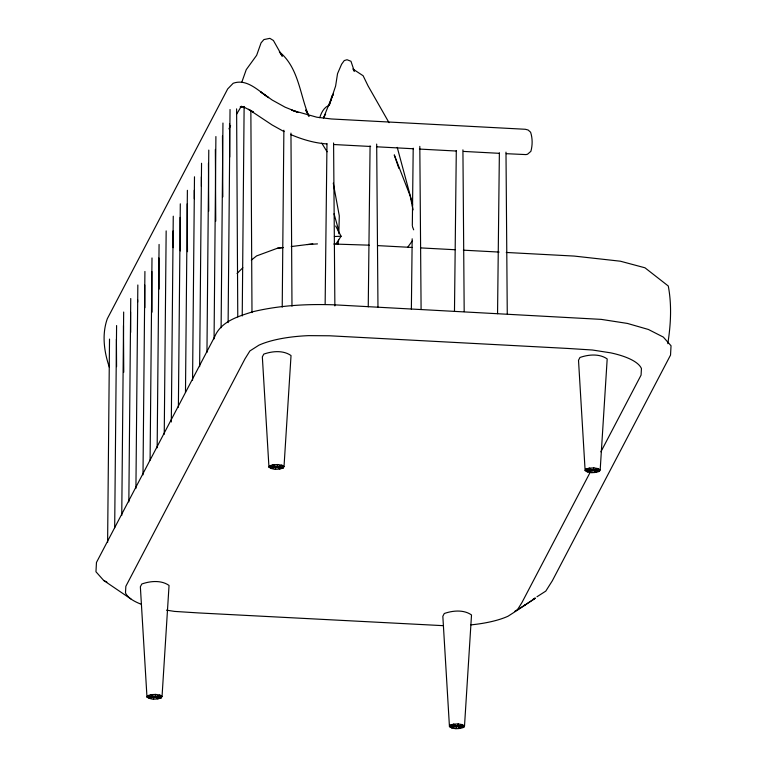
<?xml version="1.0" encoding="UTF-8"?>
<svg xmlns="http://www.w3.org/2000/svg" width="767" height="767" viewBox="0 0 767 767"><rect width="100%" height="100%" fill="white"/><g stroke="black" fill="none" stroke-linecap="round" stroke-linejoin="round"><path stroke-width="1.15" d="M107.61 542.48L109.518 339.091M114.686 527.744L116.594 325.553M121.752 515.424L123.669 312.035M128.837 501.906L130.754 298.507M135.922 488.378L137.839 284.988M142.998 474.859L144.915 271.47M150.092 460.142L152 257.952M157.158 447.823L159.076 244.433M164.243 434.295L166.161 230.905M171.309 421.975L173.256 216.189M178.385 407.21L180.303 203.821M185.48 392.503L187.388 190.312M192.565 380.183L194.482 176.793M199.631 366.655L201.548 163.266M206.956 352.427L208.787 150.083M214.07 338.899L215.901 136.555M221.107 327.777L222.957 123.036M228.115 322.629L230.042 109.508M242.228 315.966L244.127 106.44M282.218 307.126L283.876 130.227M325.141 304.537L326.972 143.621M368.246 306.829L370.077 145.912M411.371 309.13L412.176 238.796M412.32 225.68L413.202 148.204M454.476 311.421L456.298 150.495M497.553 313.693L499.375 152.777M338.841 233.753L339.292 215.853L333.271 183.121M412.435 206.438L412.55 204.156L397.229 147.369M667.808 343.664C670.809 324.652 671.892 304.998 668.278 286.005L644.961 267.788L620.398 261.211L574.176 256.073L506.258 252.458M337.931 244.203L338.698 239.716M319.772 117.696C321.105 113.094 323.779 107.696 328.362 105.683M333.434 93.775L331.325 97.994L332.792 94.849L329.206 105.338L335.62 86.009L337.538 73.651L341.603 64.217L344.258 60.564L347.048 59.74L350.97 61.274L354.335 71.293L353.328 69.749M241.71 82.453L246.245 69.653L256.657 55.291L261.068 42.847L263.915 39.568L269.869 38.35L273.407 40.488L282.294 56.25L279.361 51.82C298.871 67.803 299.82 94.878 308.996 116.479M332.792 94.849L323.425 118.051L325.63 114.149M153.275 699.13L155.749 694.413L159.929 695.103L162.048 696.426L161.281 697.884C156.765 699.466 151.07 699.993 146.976 697.126L140.361 586.765L141.818 583.994C150.409 580.974 161.262 579.967 169.047 585.442L162.048 696.426L146.976 697.126L147.743 695.669L151.089 694.634L155.749 694.413M275.257 469.251L277.731 464.534L281.911 465.214L284.02 466.547L283.263 468.004C278.747 469.586 273.042 470.113 268.958 467.237L262.343 356.885L263.8 354.105C272.39 351.094 283.244 350.088 291.029 355.552L284.02 466.547L268.958 467.237L269.725 465.78L273.071 464.744L277.731 464.534M455.742 728.65L458.215 723.933L462.396 724.614L464.514 725.946L463.747 727.404C459.241 728.986 453.537 729.513 449.452 726.637L442.837 616.284L444.285 613.504C452.875 610.494 463.738 609.487 471.513 614.952L464.514 725.946L449.452 726.637L450.21 725.179L453.565 724.144L458.215 723.933M591.415 472.625L593.888 467.908L598.068 468.589L600.187 469.922L599.42 471.379C594.904 472.961 589.209 473.488 585.125 470.612L578.51 360.26L579.957 357.48C588.548 354.469 599.411 353.462 607.186 358.927L600.187 469.922L585.125 470.612L585.883 469.155L589.229 468.119L593.888 467.908M228.94 128.866L230.599 125.692M236.696 114.043L241.384 106.172M590.35 471.973L521.963 602.526L517.025 610.455L508.051 616.208A71.782 22.54 0.1 0 1 470.967 624.875M600.897 451.821L641.078 375.101L641.433 368.553A71.782 22.54 0.1 0 0 610.753 352.858L592.402 350.011L568.328 348.477L329.589 335.783L308.727 335.639A71.782 22.54 0.1 0 0 258.882 345.198L249.898 350.95L244.961 358.879L125.846 586.304L125.491 592.853A71.782 22.54 0.1 0 0 141.377 604.3M335.975 243.935L341.085 236.255L335.678 226.016M412.387 240.838L407.871 247.003M237.07 273.474L242.842 267.721M251.327 260.118L256.562 255.929L277.395 248.249L283.272 247.501M517.025 610.455L535.318 598.222L524.043 605.594M533.027 599.295L534.992 598.039M536.958 596.774L545.797 591.108L552.326 580.782L670.531 355.092L671.039 345.773L663.321 337.087L648.422 329.484L627.387 323.425L601.261 319.379L334.604 304.844C307.289 303.837 279.811 305.333 253.148 311.661C238.489 316.292 221.117 321.172 214.674 336.751L96.469 562.441L95.961 571.76L103.679 580.446L130.908 598.96M514.734 611.385L524.896 605.077M271.077 468.57L281.911 465.214M587.234 471.935L598.068 468.589M149.095 698.449L159.929 695.103M451.562 727.969L462.396 724.614M240.186 106.949L242.084 106.594M307.327 244.568L317.471 243.896M277.395 248.249L283.148 247.54M291.211 246.552L312.802 243.858M334.374 236.514L341.085 236.255M443.134 625.661L198.595 612.929L174.521 611.404L166.487 610.158M333.818 244.031L369.224 245.172M333.76 144.522L370.643 146.478M376.587 146.794L413.471 148.76M419.424 149.076L456.307 151.032M463.45 151.415L499.144 153.314M506.278 153.688L525.989 154.589L527.504 154.244L530.879 151.339C532.595 145.203 532.595 138.309 530.601 132.221L528.137 130.006L525.347 129.278L331.411 118.971L316.896 117.226L291.843 110.208L297.941 112.356L285.132 107.198L272.208 100.055L260.675 91.887L268.613 97.668C258.297 90.679 246.84 78.359 233.187 83.267L227.684 88.934L107.322 318.727C101.714 334.383 104.072 351.967 109.432 367.412M377.565 245.613L412.119 247.453M420.46 247.894L455.023 249.735M463.364 250.176L499.106 252.075M326.838 143.918C314.269 143.084 302.112 139.393 290.559 134.493M585.883 469.155L599.42 471.379M269.725 465.78L283.263 468.004M450.21 725.179L463.747 727.404M147.743 695.669L161.281 697.884M240.55 106.776L244.462 107.716M243.254 106.699L253.311 111.992L249.371 109.815M103.679 580.446L106.872 582.076M284.039 131.598L272.16 125.002L248.46 109.259M589.229 468.119L596.074 472.405M273.071 464.744L279.907 469.04M453.565 724.144L460.401 728.439M151.089 694.634L157.935 698.919M352.83 68.972L363.127 75.751L368.083 85.933L389.032 122.691M321.737 143.113L327.087 151.77M308.89 115.779L305.707 109.997L308.363 115.338M412.435 226.553L413.681 229.832M398.84 168.366L394.257 154.867L410.211 196.016L413.097 209.88M334.028 213.753L338.324 229.065L338.4 231.433M505.99 152.134L507.265 313.895M462.923 149.862L464.188 311.613M419.808 146.372L421.093 309.322M376.683 144.081L377.968 307.03M333.587 142.978L334.872 305.937M290.961 133.113L291.978 306.167M250.857 110.563L251.988 312.61M236.61 108.866L237.77 316.896M229.534 123.583L229.716 157.062M222.468 135.912L222.814 196.889M215.354 149.431L215.757 221.164M208.442 163.285L208.729 211.146M201.376 176.813L201.433 186.381M194.281 190.331L194.329 198.711M187.196 203.849L187.484 251.701M180.13 217.406L180.331 250.914M173.054 230.934L173.15 247.683M158.884 257.971L159.076 289.082M151.808 271.489L152.048 312.169M144.723 285.008L144.858 307.74M137.648 299.734L137.667 302.121M130.563 312.054L130.678 332.399M123.477 325.572L123.755 372.235M116.411 339.119L116.574 366.636"/></g></svg>
